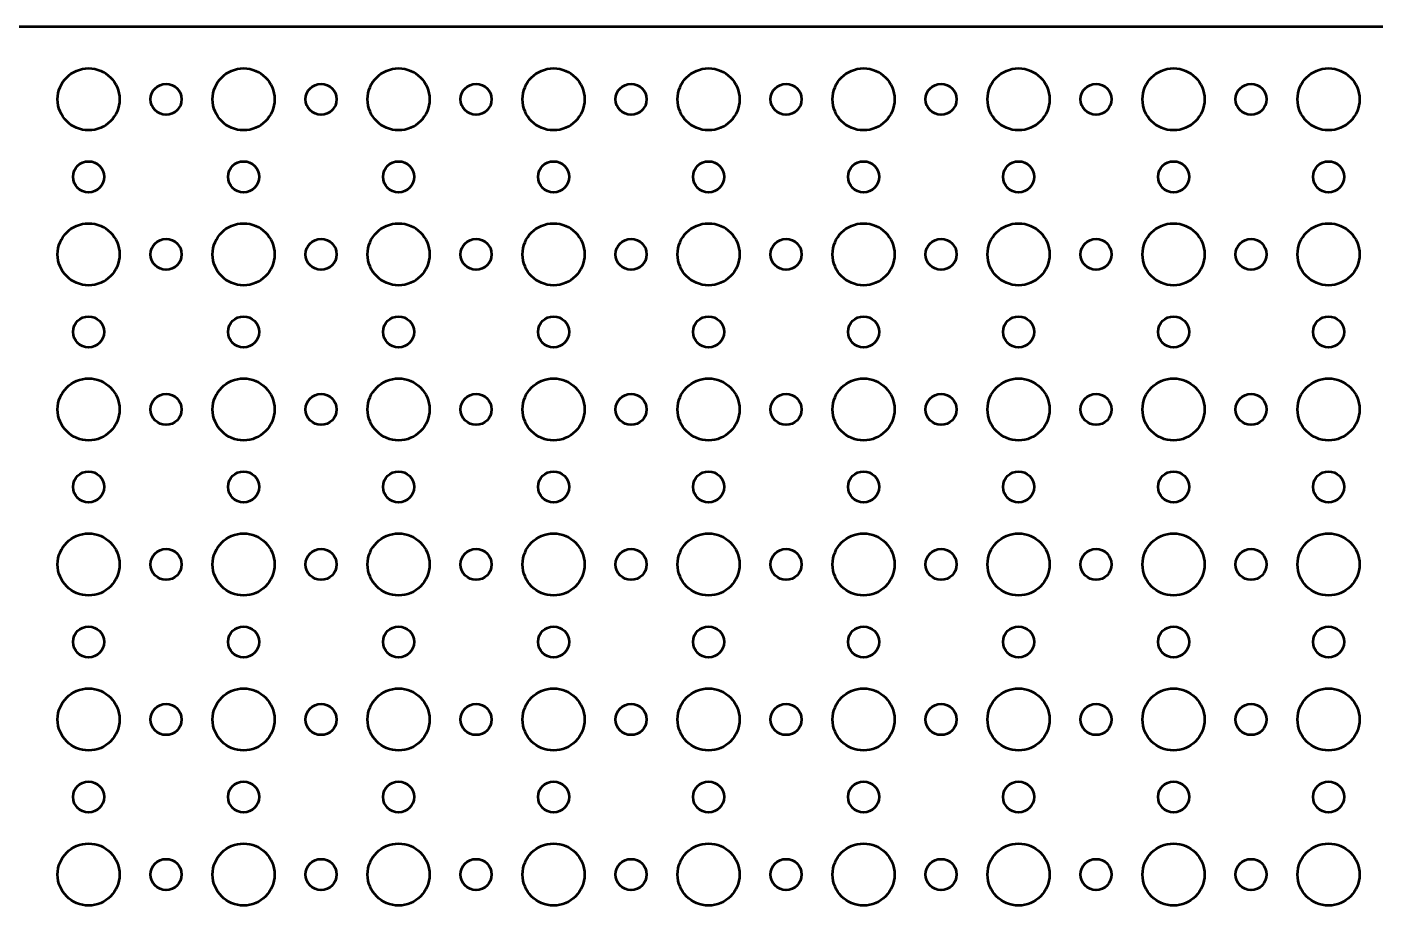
# Model space of a CAD drawing. Header units: centimetres. Extents: x -50 to 50, y -9 to 9.
# Drawn here: x -38.1 to -25.05, y 0.3 to 8.95 of the extents above; entities that cross this region are included whole.
import ezdxf

# ---------------------------------------------------------------- set-up
doc = ezdxf.new("R2010")
doc.units = ezdxf.units.CM
doc.header["$MEASUREMENT"] = 0
doc.layers.add('Layer 1', color=7, linetype='Continuous')

msp = doc.modelspace()

# ---------------------------------------------------------------- linework, layer by layer
at = {"layer": 'Layer 1', "lineweight": 53}
for centre, major_axis in [((-37.49999, 8.24999), (0, 0.30001)), ((-35.99999, 8.24999), (0, 0.30001)), ((-34.49999, 8.24999), (0, 0.30001)), ((-32.99999, 8.24999), (0, 0.30001)), ((-31.49999, 8.24999), (0, 0.30001)), ((-29.99999, 8.24999), (0, 0.30001)), ((-28.49999, 8.24999), (0, 0.30001)), ((-26.99999, 8.24999), (0, 0.30001)), ((-25.49999, 8.24999), (0, 0.30001)), ((-36.75, 8.25), (0, 0.15)), ((-35.25, 8.25), (0, 0.15)), ((-33.75, 8.25), (0, 0.15)), ((-32.25, 8.25), (0, 0.15)), ((-30.75, 8.25), (0, 0.15)), ((-29.25, 8.25), (0, 0.15)), ((-27.75, 8.25), (0, 0.15)), ((-26.25, 8.25), (0, 0.15)), ((-37.5, 7.5), (0, 0.15)), ((-36, 7.5), (0, 0.15)), ((-34.5, 7.5), (0, 0.15)), ((-33, 7.5), (0, 0.15)), ((-31.5, 7.5), (0, 0.15)), ((-30, 7.5), (0, 0.15)), ((-28.5, 7.5), (0, 0.15)), ((-27, 7.5), (0, 0.15)), ((-25.5, 7.5), (0, 0.15)), ((-37.49999, 6.74999), (0, 0.30001)), ((-35.99999, 6.74999), (0, 0.30001)), ((-34.49999, 6.74999), (0, 0.30001)), ((-32.99999, 6.74999), (0, 0.30001)), ((-31.49999, 6.74999), (0, 0.30001)), ((-29.99999, 6.74999), (0, 0.30001)), ((-28.49999, 6.74999), (0, 0.30001)), ((-26.99999, 6.74999), (0, 0.30001)), ((-25.49999, 6.74999), (0, 0.30001)), ((-36.75, 6.75), (0, 0.15)), ((-35.25, 6.75), (0, 0.15)), ((-33.75, 6.75), (0, 0.15)), ((-32.25, 6.75), (0, 0.15)), ((-30.75, 6.75), (0, 0.15)), ((-29.25, 6.75), (0, 0.15)), ((-27.75, 6.75), (0, 0.15)), ((-26.25, 6.75), (0, 0.15)), ((-37.5, 6), (0, 0.15)), ((-36, 6), (0, 0.15)), ((-34.5, 6), (0, 0.15)), ((-33, 6), (0, 0.15)), ((-31.5, 6), (0, 0.15)), ((-30, 6), (0, 0.15)), ((-28.5, 6), (0, 0.15)), ((-27, 6), (0, 0.15)), ((-25.5, 6), (0, 0.15)), ((-37.49999, 5.24999), (0, 0.30001)), ((-35.99999, 5.24999), (0, 0.30001)), ((-34.49999, 5.24999), (0, 0.30001)), ((-32.99999, 5.24999), (0, 0.30001)), ((-31.49999, 5.24999), (0, 0.30001)), ((-29.99999, 5.24999), (0, 0.30001)), ((-28.49999, 5.24999), (0, 0.30001)), ((-26.99999, 5.24999), (0, 0.30001)), ((-25.49999, 5.24999), (0, 0.30001)), ((-36.75, 5.25), (0, 0.15)), ((-35.25, 5.25), (0, 0.15)), ((-33.75, 5.25), (0, 0.15)), ((-32.25, 5.25), (0, 0.15)), ((-30.75, 5.25), (0, 0.15)), ((-29.25, 5.25), (0, 0.15)), ((-27.75, 5.25), (0, 0.15)), ((-26.25, 5.25), (0, 0.15)), ((-37.5, 4.5), (0, 0.15)), ((-36, 4.5), (0, 0.15)), ((-34.5, 4.5), (0, 0.15)), ((-33, 4.5), (0, 0.15)), ((-31.5, 4.5), (0, 0.15)), ((-30, 4.5), (0, 0.15)), ((-28.5, 4.5), (0, 0.15)), ((-27, 4.5), (0, 0.15)), ((-25.5, 4.5), (0, 0.15)), ((-37.49999, 3.74999), (0, 0.30001)), ((-35.99999, 3.74999), (0, 0.30001)), ((-34.49999, 3.74999), (0, 0.30001)), ((-32.99999, 3.74999), (0, 0.30001)), ((-31.49999, 3.74999), (0, 0.30001)), ((-29.99999, 3.74999), (0, 0.30001)), ((-28.49999, 3.74999), (0, 0.30001)), ((-26.99999, 3.74999), (0, 0.30001)), ((-25.49999, 3.74999), (0, 0.30001)), ((-36.75, 3.75), (0, 0.15)), ((-35.25, 3.75), (0, 0.15)), ((-33.75, 3.75), (0, 0.15)), ((-32.25, 3.75), (0, 0.15)), ((-30.75, 3.75), (0, 0.15)), ((-29.25, 3.75), (0, 0.15)), ((-27.75, 3.75), (0, 0.15)), ((-26.25, 3.75), (0, 0.15)), ((-37.5, 3), (0, 0.15)), ((-36, 3), (0, 0.15)), ((-34.5, 3), (0, 0.15)), ((-33, 3), (0, 0.15)), ((-31.5, 3), (0, 0.15)), ((-30, 3), (0, 0.15)), ((-28.5, 3), (0, 0.15)), ((-27, 3), (0, 0.15)), ((-25.5, 3), (0, 0.15)), ((-37.49999, 2.24999), (0, 0.30001)), ((-35.99999, 2.24999), (0, 0.30001)), ((-34.49999, 2.24999), (0, 0.30001)), ((-32.99999, 2.24999), (0, 0.30001)), ((-31.49999, 2.24999), (0, 0.30001)), ((-29.99999, 2.24999), (0, 0.30001)), ((-28.49999, 2.24999), (0, 0.30001)), ((-26.99999, 2.24999), (0, 0.30001)), ((-25.49999, 2.24999), (0, 0.30001)), ((-36.75, 2.25), (0, 0.15)), ((-35.25, 2.25), (0, 0.15)), ((-33.75, 2.25), (0, 0.15)), ((-32.25, 2.25), (0, 0.15)), ((-30.75, 2.25), (0, 0.15)), ((-29.25, 2.25), (0, 0.15)), ((-27.75, 2.25), (0, 0.15)), ((-26.25, 2.25), (0, 0.15)), ((-37.5, 1.5), (0, 0.15)), ((-36, 1.5), (0, 0.15)), ((-34.5, 1.5), (0, 0.15)), ((-33, 1.5), (0, 0.15)), ((-31.5, 1.5), (0, 0.15)), ((-30, 1.5), (0, 0.15)), ((-28.5, 1.5), (0, 0.15)), ((-27, 1.5), (0, 0.15)), ((-25.5, 1.5), (0, 0.15)), ((-37.49999, 0.74999), (0, 0.30001)), ((-35.99999, 0.74999), (0, 0.30001)), ((-34.49999, 0.74999), (0, 0.30001)), ((-32.99999, 0.74999), (0, 0.30001)), ((-31.49999, 0.74999), (0, 0.30001)), ((-29.99999, 0.74999), (0, 0.30001)), ((-28.49999, 0.74999), (0, 0.30001)), ((-26.99999, 0.74999), (0, 0.30001)), ((-25.49999, 0.74999), (0, 0.30001)), ((-36.75, 0.75), (0, 0.15)), ((-35.25, 0.75), (0, 0.15)), ((-33.75, 0.75), (0, 0.15)), ((-32.25, 0.75), (0, 0.15)), ((-30.75, 0.75), (0, 0.15)), ((-29.25, 0.75), (0, 0.15)), ((-27.75, 0.75), (0, 0.15)), ((-26.25, 0.75), (0, 0.15))]:
    msp.add_ellipse(centre, major_axis=major_axis, ratio=1, dxfattribs=at)
msp.add_open_spline([(-50.2, -8.45), (-50.2, -8.45), (-50.2, 8.45), (-50.2, 8.45), (-50.2, 8.45), (-50.2, 8.72614), (-49.97614, 8.95), (-49.7, 8.95), (-49.7, 8.95), (-49.7, 8.95), (49.7, 8.95), (49.7, 8.95), (49.7, 8.95), (49.97614, 8.95), (50.2, 8.72614), (50.2, 8.45), (50.2, 8.45), (50.2, 8.45), (50.2, -8.45), (50.2, -8.45), (50.2, -8.45), (50.2, -8.72614), (49.97614, -8.95), (49.7, -8.95), (49.7, -8.95), (49.7, -8.95), (-49.7, -8.95), (-49.7, -8.95), (-49.7, -8.95), (-49.97614, -8.95), (-50.2, -8.72614), (-50.2, -8.45)], degree=3, knots=[0, 0, 0, 0, 0.11111111, 0.11111111, 0.11111111, 0.11111111, 0.22222222, 0.22222222, 0.22222222, 0.22222222, 0.33333333, 0.33333333, 0.33333333, 0.33333333, 0.44444444, 0.44444444, 0.44444444, 0.44444444, 0.55555556, 0.55555556, 0.55555556, 0.55555556, 0.66666667, 0.66666667, 0.66666667, 0.66666667, 0.77777778, 0.77777778, 0.77777778, 0.77777778, 1, 1, 1, 1], dxfattribs=at)

doc.saveas('drawing.dxf')
